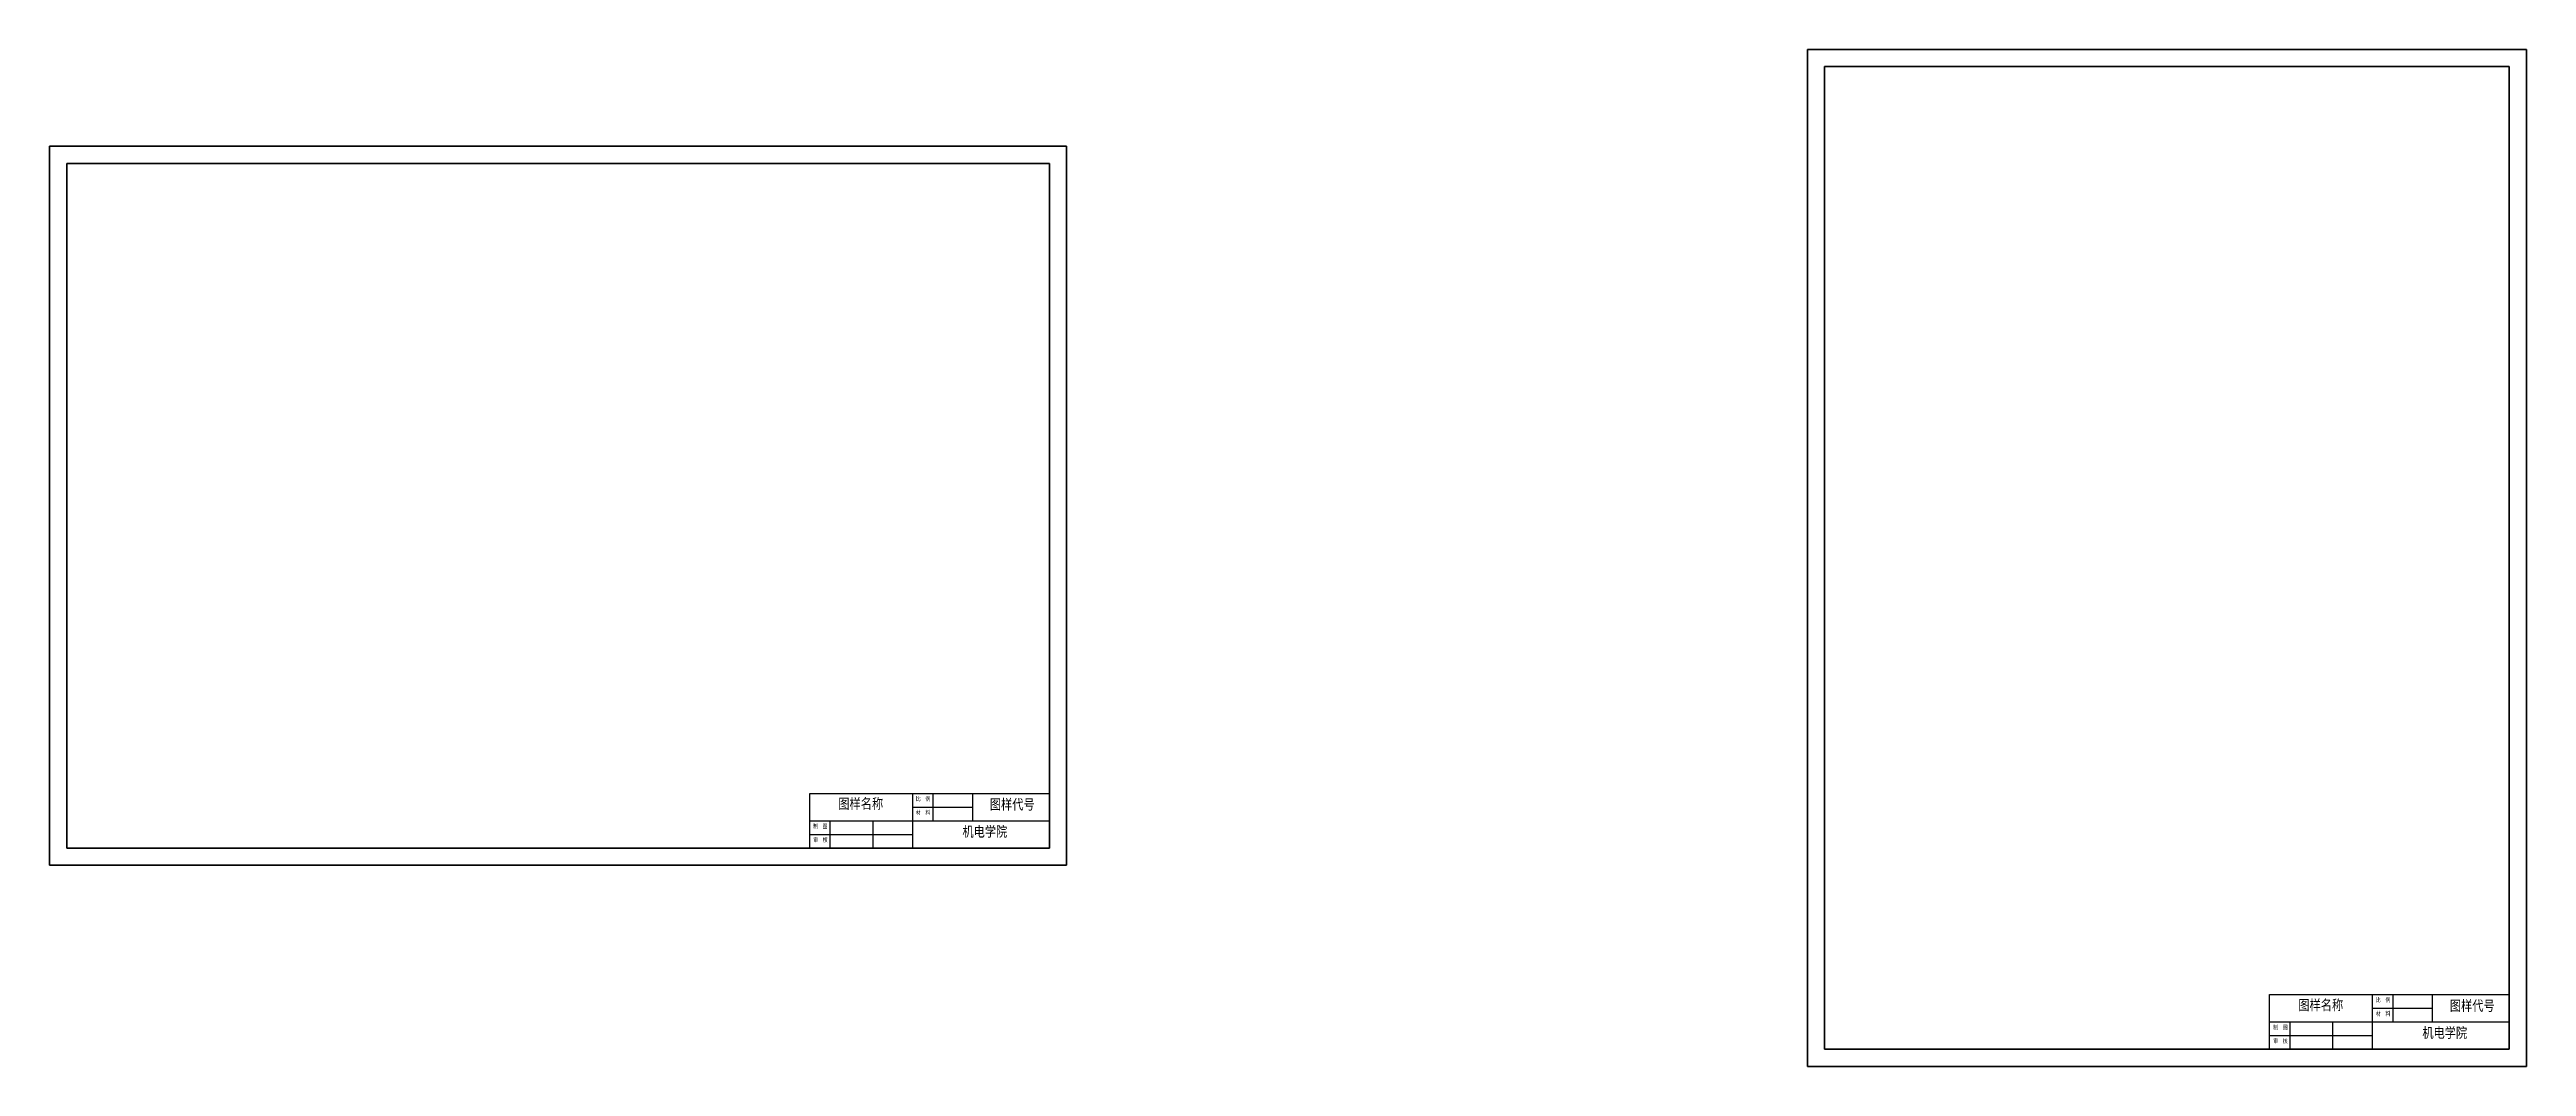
# Model space of a CAD drawing. Header units: millimetres. Extents: x 7185 to 8632, y 1238 to 2847.
# Drawn here: x 7185 to 8632, y 2253 to 2847 of the extents above; entities that cross this region are included whole.
import ezdxf

# ---------------------------------------------------------------- set-up
doc = ezdxf.new("R2010")
doc.units = ezdxf.units.MM
doc.layers.add('总内框线', color=7, linetype='Continuous', lineweight=50)
doc.styles.add('字体2', font='gbenor.shx', dxfattribs={"width": 0.8, "bigfont": 'gbcbig.shx'})

msp = doc.modelspace()

# ---------------------------------------------------------------- linework, layer by layer
for p, q in [((7629.3, 2412.5), (7769.3, 2412.5)), ((7629.3, 2380.5), (7629.3, 2412.5)), ((7689.3, 2412.5), (7689.3, 2380.5)), ((7689.3, 2404.5), (7724.3, 2404.5)), ((7701.3, 2412.5), (7701.3, 2396.5)), ((7724.3, 2412.5), (7724.3, 2396.5)), ((7629.3, 2396.5), (7769.3, 2396.5)), ((7629.3, 2388.5), (7689.3, 2388.5)), ((7641.3, 2380.5), (7641.3, 2396.5)), ((7666.3, 2380.5), (7666.3, 2396.5)), ((8482, 2295), (8622, 2295)), ((8482, 2263), (8482, 2295)), ((8542, 2295), (8542, 2263)), ((8542, 2287), (8577, 2287)), ((8554, 2295), (8554, 2279)), ((8577, 2295), (8577, 2279)), ((8482, 2279), (8622, 2279)), ((8494, 2263), (8494, 2279)), ((8519, 2263), (8519, 2279)), ((8482, 2271), (8542, 2271))]:
    msp.add_line(p, q)
at = {"layer": '总内框线'}
for p, q in [((8632, 2847), (8212, 2847)), ((8212, 2847), (8212, 2253)), ((8622, 2837), (8222, 2837)), ((8222, 2837), (8222, 2263)), ((8622, 2263), (8622, 2837)), ((8632, 2253), (8632, 2847)), ((7185.3, 2790.5), (7185.3, 2370.5)), ((7779.3, 2790.5), (7185.3, 2790.5)), ((7769.3, 2780.5), (7195.3, 2780.5)), ((7195.3, 2780.5), (7195.3, 2380.5)), ((7769.3, 2380.5), (7769.3, 2780.5)), ((7779.3, 2370.5), (7779.3, 2790.5)), ((7195.3, 2380.5), (7769.3, 2380.5)), ((7185.3, 2370.5), (7779.3, 2370.5)), ((8222, 2263), (8622, 2263)), ((8212, 2253), (8632, 2253))]:
    msp.add_line(p, q, dxfattribs=at)

# ---------------------------------------------------------------- texts
at = {"width": 93.019, "attachment_point": 1, "style": '字体2'}
for s, insert, char_height in [('{\\fSimSun|b0|i0|c134|p2;图样名称}', (7646, 2409.5), 6), ('{\\fSimSun|b0|i0|c134|p2;材\u3000料}', (7691.3, 2402.6), 2.5), ('{\\fSimSun|b0|i0|c134|p2;比\u3000例}', (7691.3, 2410.6), 2.5), ('{\\fSimSun|b0|i0|c134|p2;图样代号}', (7734.5, 2409.1), 6), ('{\\fSimSun|b0|i0|c134|p2;制\u3000图}', (7631.3, 2394.6), 2.5), ('{\\fSimSun|b0|i0|c134|p2;机电学院}', (7718.5, 2393.2), 6), ('{\\fSimSun|b0|i0|c134|p2;审\u3000核}', (7631.3, 2386.6), 2.5), ('{\\fSimSun|b0|i0|c134|p2;图样名称}', (8498.8, 2291.9), 6), ('{\\fSimSun|b0|i0|c134|p2;比\u3000例}', (8544.1, 2293.1), 2.5), ('{\\fSimSun|b0|i0|c134|p2;图样代号}', (8587.3, 2291.5), 6), ('{\\fSimSun|b0|i0|c134|p2;制\u3000图}', (8484.1, 2277.1), 2.5), ('{\\fSimSun|b0|i0|c134|p2;材\u3000料}', (8544.1, 2285.1), 2.5), ('{\\fSimSun|b0|i0|c134|p2;机电学院}', (8571.2, 2275.7), 6), ('{\\fSimSun|b0|i0|c134|p2;审\u3000核}', (8484.1, 2269.1), 2.5)]:
    msp.add_mtext(s, dxfattribs=dict(at, insert=insert, char_height=char_height))

doc.saveas('drawing.dxf')
